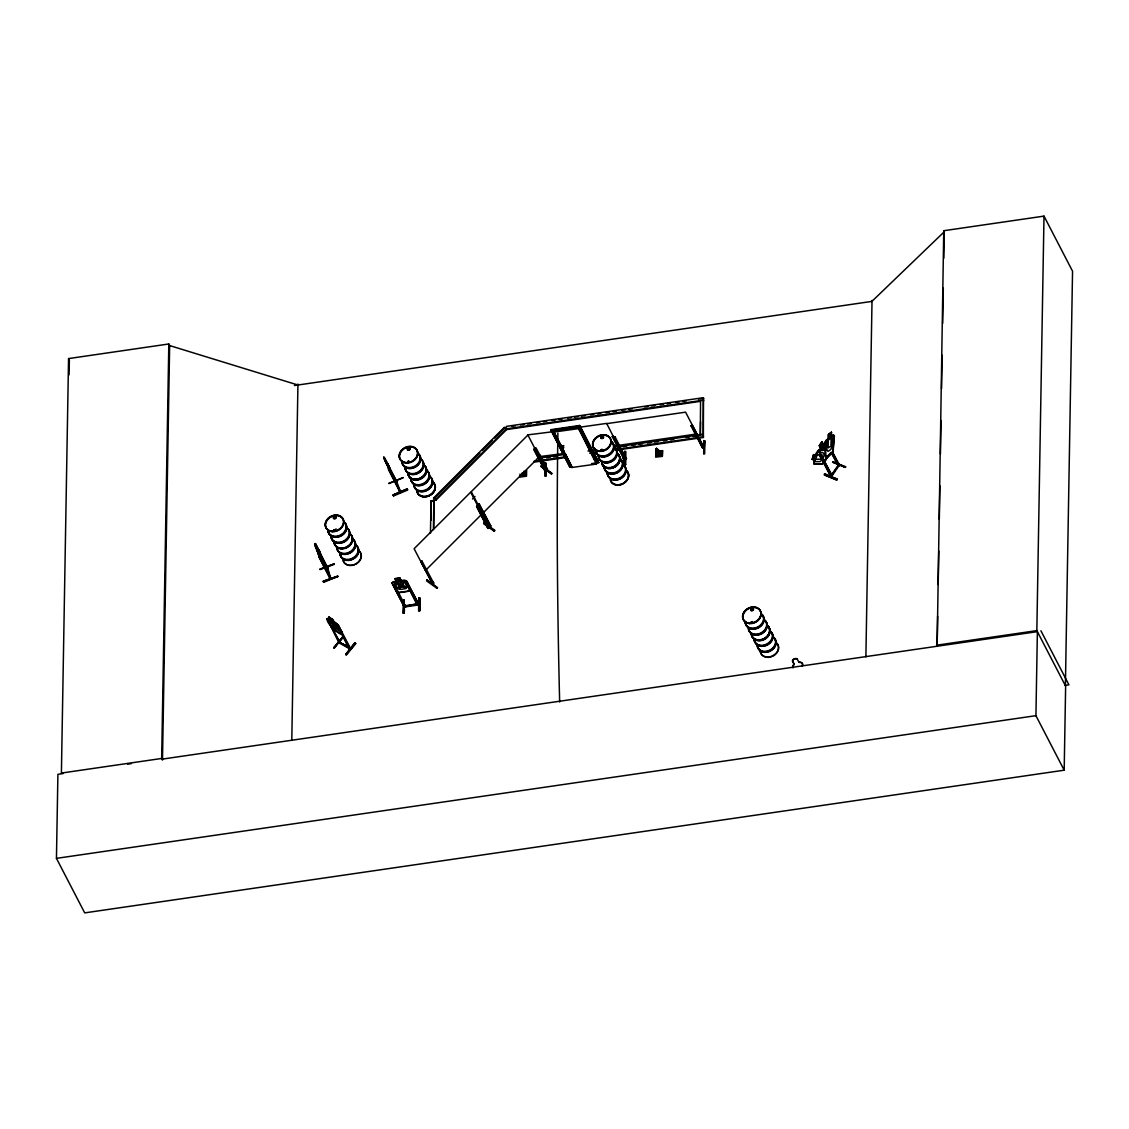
<?xml version="1.0" encoding="UTF-8"?>
<svg xmlns="http://www.w3.org/2000/svg" width="1129" height="1129" viewBox="0 0 1129 1129"><rect width="100%" height="100%" fill="white"/><g stroke="black" fill="none" stroke-linecap="round" stroke-linejoin="round"><path stroke-width="1.5" d="M534.694 447.677L536.021 447.917L547.48 469.255L546.761 468.366L545.886 469.424M546.154 469.325L545.773 476.142L544.954 476.269L545.053 469.777M545.42 468.704L545.773 476.142M545.547 466.122L545.66 462.862L545.871 466.404M545.617 476.043L545.575 468.69M545.702 466.418L545.66 463.285M545.871 470.003L545.42 469.156L547.283 469.777M624.535 458.346L625.72 458.233C628.966 459.503 621.387 455.749 623.617 458.755L612.172 436.401M613.513 436.189L612.172 436.838M580.532 427.115L606.64 423.389L624.944 459.249L613.654 436.895L614.98 436.683L626.44 458.91M614.98 436.683L613.64 437.332M623.025 458.106C626.115 453.293 622.742 466.94 624.732 465.36L624.916 451.346M623.321 458.67L623.222 457.245L624.69 457.739M624.789 451.332L625.847 451.656L625.72 464.485L624.901 464.612L625.198 451.699M626.03 457.668L623.617 458.684M626.129 459.023L626.143 457.908M701.857 447.084L703.311 446.378L701.857 447.084L703.762 447.663L702.577 447.973L691.131 425.605L692.458 425.407L703.875 447.705L703.508 446.392L701.956 446.534M702.478 447.903L691.131 425.605M703.748 453.392L703.748 440.55L704.806 440.874L704.679 453.703L703.861 453.83L704.792 440.86M703.861 453.83L704.157 440.917M426.889 579.925L437.53 587.757L436.951 588.35L426.579 580.842L426.931 579.812L437.403 587.786M494.093 531.322L494.897 530.404L484.51 522.882L483.72 523.771L494.121 531.209M937.634 616.251L937.126 646.24L943.745 230.725L1044 216.119L1036.845 630.617L1065.635 686.15L1064.181 770.19L84.703 912.881L56.45 858.365L57.904 774.325L63.125 773.563M68.559 358.585L61.403 773.069L161.673 758.462L162.491 760.057L169.646 345.573L168.814 343.978L68.559 358.585L69.377 360.179L69.01 374.941M161.673 758.462L168.814 343.978M291.79 740.469L297.943 384.043M404.027 606.202L404.436 607.063L391.989 583.072L393.315 581.816M393.202 581.745L404.492 580.094L406.539 580.969L418.915 604.368L417.575 605.144L406.13 582.776L407.47 582.592L406.13 582.776M394.331 584.497L392.991 585.147L394.331 584.497L405.777 606.725L403.73 606.174M396.35 581.28L394.952 578.598L399.807 577.893L401.19 580.715L403.97 581.237L406.567 586.247L405.255 588.745L400.724 589.394L397.182 587.602L394.586 582.592L396.547 581.35L395.164 578.669M398.763 592.711L395.714 590.142L398.763 592.711L410.152 591.046L410.264 588.167M406.398 581.026L401.077 580.828L399.807 577.893M403.462 600.374L403.208 613.287L404.027 613.16C405.212 611.043 402.997 597.975 404.253 600.332M403.251 613.216L404.013 599.866L404.027 613.16M403.829 605.624L405.339 605.426L405.777 606.725M417.024 603.789L404.14 606.527M418.351 604.043L416.855 604.255L418.915 604.819L406.398 580.885M418.803 611.015L418.831 597.707L418.577 610.563L419.635 610.888L419.748 598.003L419.621 610.874M419.536 610.845L419.748 598.003M430.459 533.396L431.024 500.867L433.903 500.443L433.776 528.527M431.052 520.384L431.024 500.867M433.395 529.557L433.903 500.443M700.163 401.374L506.611 429.57L506.3 426.395L703.339 397.69L703.409 437.459L616.222 450.161M519.989 474.095L520.215 477.087L526.523 476.17L526.622 470.257M550.783 429.683L569.792 466.94L550.783 429.683L579.671 425.478L598.695 462.735L579.389 426.296L551.248 430.403M569.792 466.94L571.895 466.63L553.266 431.038L578.288 427.383L596.747 463.017L578.161 427.496M598.695 462.735L579.671 425.478M662.455 456.144L662.511 450.598L662.201 456.398L655.639 457.146L655.991 451.417M700.544 421.809L700.319 435.512L700.559 400.583M703.339 397.69L703.649 400.866M703.184 435.088L703.423 400.16L506.258 428.893L435.54 499.568L435.893 500.246L506.611 429.57M703.409 437.459L703.099 434.284L614.176 447.239M871.87 301.415L944.267 231.755L943.745 230.725M865.887 656.838L872.025 300.413L872.011 301.387L294.443 385.525M938.185 584.512L938.764 550.994M939.314 519.241L939.892 485.738M940.429 453.985L941.007 420.482M941.558 388.729L942.136 355.212M942.687 323.473L943.294 288.191M943.816 258.202L944.267 231.755M1064.181 770.19L1035.928 715.673L1037.382 631.633L162.505 759.083M1065.395 685.698L1072.55 271.2L1044 216.119M553.535 432.111L553.563 430.982L578.119 427.552L596.437 464.061L571.867 467.491L553.535 432.111L578.09 428.681M560.45 444.572L561.212 446.04M571.867 467.491L565.516 454.056M596.437 464.061L596.465 462.932L591.554 463.624M831.537 432.224L828.361 434.256L828.249 438.518L825.186 442.116C826.287 448.453 820.938 465.346 833.047 452.249L834.402 435.921L833.343 435.004L831.283 436.429L831.396 432.167L831.311 436.697M828.488 438.645L828.503 434.312L831.424 432.435M825.793 457.104L832.906 452.193L834.162 435.992M820.289 450.796L820.938 449.413L823.606 449.808L824.622 444.022L824.509 449.582M409.982 590.975L410.095 588.04M839.016 464.202L830.817 476.748L819.344 454.578M832.835 452.602L839.411 465.106L838.635 466.122L831.297 452.122M333.775 517.294L334.382 518.155M335.242 517.83L334.636 516.602M335.623 517.731L335.398 516.884M334.734 530.574L334.734 529.783L333.761 530.602M334.918 530.348L334.763 529.6L335.355 530.193M407.894 449.3L409.517 448.481M408.599 461.14C408.811 461.196 408.43 462.156 408.458 462.184M408.359 461.719L408.119 461.084M408.825 462.043L408.557 460.999M579.671 430.036L580.038 431.095L579.558 430.05M586.995 444.163L587.517 445.772L587.278 444.699M594.136 457.937L594.503 458.995L594.009 457.951M594.602 458.924L593.967 458.205M601.037 436.965L601.376 437.939M601.263 437.445C599.471 439.491 606.075 437.092 602.392 436.542M602.872 436.486L602.618 437.502M601.701 450.683L601.249 449.667L602.731 449.864M601.136 449.991L602.011 450.288M601.574 450.203L602.138 449.271L601.305 449.737M602.604 449.779L601.235 450.302M751.011 609.194C750.63 612.934 755.118 607.952 752.577 608.63M751.067 609.604L751.364 608.827L750.785 609.335M751.237 609.674L752.747 608.912M752.591 609.731L752.831 608.954L752.874 609.829M752.309 621.543L751.477 622.869M751.11 622.135C751.279 622.968 753.099 621.416 751.731 622.291M399.243 490.353L400.696 492.173L396.053 480.093C394.444 479.444 396.223 483.508 396.829 481.66L384.142 457.217L388.066 464.471M315.217 545.138L316.36 548.384L315.457 543.543L319.225 550.867M545.067 463.412L545.9 463.313M624.027 452.63L624.704 452.433M339.349 642.288L339.9 643.375L340.295 642.697M348.551 647.496L349.002 647.157C322.301 633.919 360.151 652.322 348.551 647.496L350.145 649.034L349.821 648.201M333.986 622.023L332.618 619.228L328.962 617.126L338.22 625.057L350.554 648.596L349.171 647.171M326.549 566.433L326.761 567.689L327.523 567.407M326.874 567.407L329.993 578.344L327.043 567.986M814.051 462.481L815.011 459.32L812.076 459.432L813.501 454.677L816.309 454.719L817.819 452.447L822.815 452.433L824.226 454.789L822.9 459.235L820.035 461.62L815.053 461.634L814.884 459.263M812.344 459.334L813.684 454.888M824.523 462.382L826.4 456.144L824.706 462.551L821.559 464.202L814.249 464.16C813.444 457.443 816.761 445.8 825.722 449.892M819.95 451.177L820.825 448.326L819.442 445.645M433.409 582.395C429.697 582.846 435.625 581.915 432.619 584.159L414.117 548.722L470.68 492.173L488.843 527.229L487.784 528.301L476.593 506.385L477.539 505.425L489.337 527.441L488.899 526.58L487.545 527.243M489.026 525.945L490.014 526.961L478.131 504.931L479.077 503.971L490.748 526.043C489.901 528.626 491.143 522.671 489.351 526.326M546.041 469.72L544.63 470.356L547.071 468.902M824.593 473.912L824.41 474.956L836.758 480.051L837.21 479.373L824.607 473.855L837.21 479.373M836.758 479.938L824.396 474.886L824.749 474.251M830.365 475.831L831.861 475.027M838.452 464.09C839.962 466.094 837.408 466.969 838.297 465.247L838.889 464.273M562.228 445.941L563.752 445.602L563.032 446.449M562.03 447.437L563.413 446.999L563.385 448.015M562.157 447.62C565.939 445.899 560.125 445.856 563.667 447.846M333.916 517.576L335.539 517.153M335.595 517.463L334.706 518.423M335.242 530.559L335.031 529.699M407.738 448.382L408.359 449.469M407.837 448.425L408.105 449.61M408.839 449.497L409.446 448.763M601.249 436.768L602.364 438.024M601.291 437.248L602.152 436.556M602.9 437.6L602.011 436.274M601.813 450.33L601.757 449.525L601.983 450.259M752.069 622.023L752.704 622.093M752.549 622.178L751.646 622.756M596.747 463.017L598.695 462.17M826.456 440.042L825.412 442.159L825.92 457.16M520.906 474.744L522.896 475.916L525.38 474.773L525.874 472.458L523.884 471.287M655.963 448.665L661.538 452.687L661.044 455.001L657.332 455.834L655.963 448.665L656.57 454.973M655.991 448.862L656.655 448.354M623.321 458.219L624.916 457.908M703.466 446.915L703.762 447.776M405.325 606.005L403.73 605.723M494.502 530.813L483.819 523.009M396.053 481.984L383.677 457.386L396.773 481.956M830.45 475.648L831.254 476.918L832.172 475.761L820.331 453.731L819.598 454.818L831.438 476.847L830.492 475.817M820.035 454.987L820.769 453.914M845.339 467.392L832.779 461.817L845.79 466.729L845.339 467.392L833.004 462.297L833.456 461.634M837.676 464.993L838.24 464.16M831.424 474.843L838.184 465.698M831.41 476.777L839.426 464.993M836.97 478.922L824.72 474.392M338.94 628.853L338.192 629.954L334.692 628.02L329.118 619.821L330.529 619.962M433.127 582.423L432.605 582.056M487.784 528.301L488.349 526.368L488.843 527.229M527.822 435.131L471.259 491.679L489.436 526.551M489.153 527.638L487.897 528.189M490.748 526.1L479.077 503.971M545.73 469.17L546.45 470.525L545.053 470.962M819.301 445.687L821.997 441.764L819.301 445.687L820.698 448.368L818.85 451.036L825.144 442.046L826.569 441.467M823.21 444.614L826.442 441.411M821.291 449.215L823.803 445.56L825.751 449.314M824.311 461.846L829.73 453.943M824.438 461.902L830.761 452.687M426.564 470.172L426.536 470.045A9.568 7.663 -27.4 0 1 423.262 483.522A9.568 7.663 -27.4 0 1 410.674 477.99M326.958 567.506L316.191 545.378L315.951 546.563M330.741 577.836L330.317 579.135L319.07 557.218L319.253 555.962L319.07 557.218M335.482 517.689L334.607 518.239M336.16 528.937A9.596 7.677 -27.4 0 0 334.226 530.489L334.353 529.656M751.194 621.966L752.168 622.404M341.918 632.042C344.5 640.566 322.767 620.752 327.932 618.466L338.333 624.93M327.932 618.466L330.416 620.089L328.962 617.126M349.891 648.977L338.954 642.768L327.974 620.513L340.309 642.824M329.005 621.077L327.65 620.908M330.36 619.807L328.864 617.253M330.741 626.002L333.45 629.347L342.143 634.018M338.107 626.143L350.117 648.921M341.946 632.254L338.22 624.901M343.075 636.403L343.71 636.756L333.662 647.778L343.089 636.375M334.297 648.131L343.442 636.29M334.156 647.99L343.512 636.615M338.968 642.895C338.277 642.203 340.662 641.498 339.166 642.246L350.371 648.399M350.018 647.679L349.002 648.455L336.343 623.843L334.015 621.91M346.307 654.806L355.734 643.459L354.859 642.655L345.686 654.481L346.321 654.834L355.72 643.445M626.242 458.995L624.831 459.221M818.68 450.132L816.352 454.888L813.501 454.677M395.813 480.883L396.533 480.855L396.011 479.91M400.216 491.44L399.483 491.468L400.386 491.129M421.343 562.228L421.936 561.014L420.976 561.974L432.802 583.961M476.96 506.639L477.906 505.679M478.484 505.199L479.444 504.226M545.293 471.527L533.749 449.342L534.694 448.382L534.102 449.61L545.476 471.414L545.152 470.553M541.101 466.46L551.474 473.954L552.053 473.361L541.61 465.868L541.101 466.46L544.855 469.184M433.734 583.03C431.984 584.441 431.49 582.338 432.859 584.003M432.647 584.032L433.691 583.143L421.936 561.014M489.436 526.735L490.311 525.789M551.474 473.954C550.387 469.833 542.612 471.23 546.309 470.595L527.822 434.877L551.615 431.885M494.079 530.531L484.073 523.291M435.893 500.246L433.55 498.101L504.254 427.411L506.258 428.893M433.903 498.778L479.797 452.898M482.281 450.415L492.202 440.493M494.685 438.024L504.607 428.103L504.254 427.411M472.529 498.962L474.999 496.478M425.407 570.526L481.984 513.977M482.563 513.483L539.126 456.949M392.158 583.086L396.547 581.491M845.423 467.166L833.004 462.297M409.178 449.568L409.319 447.973M333.775 516.913A1.482 1.185 -27.4 0 1 336.146 517.124A1.482 1.185 -27.4 0 1 334.367 518.903A1.482 1.185 -27.4 0 1 333.775 516.913L335.087 516.39M334.17 529.699L334.128 530.983M335.017 530.602L334.297 530.87M601.15 436.584A1.482 1.185 -27.4 0 1 603.521 436.796A1.482 1.185 -27.4 0 1 601.743 438.56A1.482 1.185 -27.4 0 1 601.15 436.584L601.517 436.358M602.703 437.558L601.983 437.911M751.11 608.813A1.482 1.185 -27.4 0 1 753.495 609.025A1.482 1.185 -27.4 0 1 751.716 610.789A1.482 1.185 -27.4 0 1 751.11 608.813L752.422 608.291M751.364 608.94L752.083 608.587M751.547 610.281L752.761 609.97L752.69 608.559M826.329 439.985L833.484 435.06M551.531 473.785L540.876 466.009M825.158 443.598L823.337 444.671L821.813 441.919M824.664 462.438L821.559 464.202L814.334 464.005M339.039 641.526L340.097 643.347L339.688 642.556M409.178 449.554L408.331 449.568M334.396 516.489C331.234 520.3 338.333 517.237 335.228 516.729M384.156 457.612L392.144 475.803M384.552 459.193L396.293 482.168L396.124 480.051M385.074 460.067L390.705 472.501L387.543 465.275M383.677 457.386L385.257 461.112M385.102 461.14L390.817 471.809M386.499 463.821L388.559 468.549M389.9 468.323C382.646 452.292 397.239 485.71 392.243 475.591M388.404 469.466L400.089 492.315L395.856 480.996M388.757 483.325L403.124 477.779M388.912 483.593L403.039 477.595M407.216 488.913L393.118 494.954L407.216 488.885L407.696 489.986L393.555 495.956M352.53 538.886L352.53 538.702A9.596 7.677 -27.4 0 1 349.298 552.208A9.596 7.677 -27.4 0 1 336.682 546.662M318.674 550.67L321.412 558.418L315.697 547.748L314.709 543.825L318.703 555.327L315.217 544.037M317.842 553.125L318.787 553.393M320.805 554.819C314.539 537.475 327.325 572.53 322.584 562.468M334.198 563.851L319.789 569.284L334.212 563.851M319.959 569.595L334.325 564.331M327.17 566.292L326.789 567.548L327.847 568.099M323.247 581.252L337.839 576.425L323.656 582.324L323.233 581.237L337.627 576.044M337.839 576.425L323.43 581.661L337.811 576.383M403.928 605.652L404.45 606.414M404.45 606.344L418.619 604.354M418.605 604.932L404.337 606.993L391.989 582.945M339.914 643.304L327.1 618.678M349.073 647.143L349.284 647.891M327.001 618.791L328.031 618.579M658.193 451.826L660.775 451.84M691.131 426.056L692.458 425.859M545.999 469.481L547.48 469.255M1065.409 685.345L1068.937 684.837L1040.91 630.772M511.874 426.31L515.374 425.802M520.596 425.04L524.082 424.532M527.582 424.024L531.067 423.516M536.289 422.754L539.775 422.246M543.275 421.738L546.761 421.23M551.982 420.468L555.468 419.96M558.968 419.452L562.454 418.944M567.675 418.182L571.161 417.674M574.661 417.166L578.147 416.657M581.633 416.149L585.118 415.641M590.354 414.879L593.84 414.371M597.326 413.863L600.811 413.355M606.047 412.593L609.533 412.085M613.019 411.577L616.505 411.069M621.74 410.307L625.226 409.799M628.712 409.291L632.198 408.783M644.405 407.004L647.891 406.496M651.377 405.988L654.862 405.48M660.098 404.718L663.584 404.21M667.07 403.702L670.555 403.194M675.791 402.432L679.277 401.924M682.763 401.416L686.249 400.908M698.456 399.13L703.692 398.368M550.769 430.248L579.671 426.028M606.781 423.643L685.599 412.156L703.353 446.421M618.085 445.447L696.903 433.959M537.446 458.416L563.597 454.606M588.011 451.05L594.997 450.034M699.966 434.82L702.831 434.411M546.521 457.824L550.006 457.316M553.492 456.808L556.978 456.299M623.236 446.647L626.736 446.138M631.958 445.376L635.444 444.868M638.943 444.36L642.429 443.852M647.651 443.09L651.137 442.582M654.637 442.074L658.122 441.566M663.344 440.804L666.83 440.296M670.33 439.788L673.815 439.28M686.023 437.502L689.509 436.994M692.994 436.486L696.48 435.977M533.918 461.408L565.304 456.836M589.719 453.279L596.691 452.263M614.134 449.723L703.057 436.768M534.271 462.1L565.657 457.527M591.808 453.717L597.043 452.955M657.53 451.106L662.54 450.669M431.377 501.544L434.256 501.135M395.164 578.81L399.68 578.147M398.833 592.457L409.982 590.834M419.847 598.031L418.788 597.721M405.494 605.723L416.982 604.043M936.59 645.209L1036.845 630.617M127.633 764.164L131.133 763.656M56.45 858.365L1035.928 715.673M614.458 445.687L617.93 445.193M563.442 447.888L562.27 447.846M539.097 456.638L562.905 453.66M838.96 464.753L832.412 452.419M831.72 475.408L831.015 474.815M619.765 458.374L619.976 458.515A9.568 7.663 -27.4 0 1 616.674 471.866A9.568 7.663 -27.4 0 1 604.071 466.333M769.738 630.603L769.78 630.589A9.596 7.677 -27.4 0 1 766.647 644.109A9.596 7.677 -27.4 0 1 754.031 638.562M624.69 458.459L624.549 457.626L625.113 458.6M334.763 518.423L333.648 517.745M751.985 608.503L752.972 609.223M751.18 622.658L751.886 622.545M818.553 450.076L825.807 450.104M812.203 459.489L814.743 459.418M546.14 469.974L547.325 469.72L539.916 454.973M625.706 464.471L624.901 464.612M563.018 446.364L562.256 446.068M562.976 447.959L562.171 447.691M408.5 449.751L407.625 449.06M831.17 436.641L832.652 437.022L832.44 444.981L830.831 449.441L827.994 451.388L826.583 449.017L826.795 441.058L828.249 438.518M327.466 567.054L326.549 566.716M703.762 447.098L703.508 446.392M349.425 647.848L349.214 647.115M169.646 345.573L297.929 385.017M823.253 444.389L821.856 441.707M822.095 460.378L819.202 454.521M814.249 464.16L813.924 462.424M751.66 610.281L750.968 609.42M409.051 447.973L409.545 449.187L409.375 448.199M408.035 461.648L408.797 461.168M490.565 525.366L488.913 526.058M433.55 498.101L435.54 499.568M339.871 641.907L340.422 642.951M656.782 448.495L661.538 452.687M418.351 603.592L417.18 603.705L417.589 604.495M833.343 435.004L834.303 436.048M335.341 516.659L335.652 517.519M334.001 518.267L333.747 517.505M656.457 448.298L659.548 451.515M656.796 448.679L661.636 453.858M524.025 471.541L525.973 473.615M319.112 552.194L319.578 553.591M318.025 552.998L317.574 551.672M656.697 448.862L661.044 455.001M523.63 472.317L525.38 474.773M322.386 562.383L323.628 563.935M405.339 605.426L405.791 606.287M392.088 475.662L393.09 477.299M831.678 453.505L838.48 466.263M831.311 474.617L832.115 475.888L820.331 453.731M793.094 667.789A5.123 3.062 -21.5 0 1 794.223 664.402L792.6 661.227A2.568 1.524 -21.5 0 1 794.237 658.842A2.568 1.524 -21.5 0 1 797.286 659.181L798.909 662.356A5.123 3.062 -21.5 0 1 802.098 666.223L802.013 665.983A5.123 3.062 -21.5 0 0 798.81 662.116L798.909 662.356M792.6 661.227L794.223 664.402M554.353 432.52L563.921 450.979M544.531 470.468L544.94 471.259M476.593 506.385L488.151 528.555M388.376 468.521L400.626 492.23L399.976 490.325M393.09 494.911L393.555 495.97M406.13 583.227L417.42 605.031M315.301 543.599L327.847 568.381L316.092 545.66L316.445 547.678M314.554 543.882L317.785 550.5M327.339 568.564L316.656 547.621L320.297 556.272L319.253 552.631M330.98 578.655L318.844 555.186L330.91 578.965L327.269 566.448M318.759 556.145L330.063 577.949M329.767 578.161L330.374 579.022L327.001 567.365M332.236 619.327L332.702 620.23L329.993 618.085M656.513 448.989L659.915 455.848M522.882 472.868L524.251 475.605M385.455 460.872L385.751 461.535L385.215 460.138M387.67 464.217L393.005 477.115M321.017 558.813L320.932 558.248M797.286 659.181L797.384 659.421A2.568 1.524 -21.5 0 0 794.336 659.082A2.568 1.524 -21.5 0 0 792.699 661.467M388.376 466.122L389.703 469.664M385.779 461.112L387.106 464.654M383.832 457.316L385.709 461.789M656.302 449.046L658.56 456.144M521.993 473.065L522.896 475.916M320.791 554.819L323.473 563.992M385.074 459.221L385.314 460.223M656.104 448.989L657.332 455.834M342.059 632.127L342.285 634.145M559.659 702.012A848.782 76.052 87 0 1 557.895 433.127M766.026 621.938A9.568 7.663 -27.4 0 1 760.24 634.47A9.568 7.663 -27.4 0 1 748.795 628.444M765.984 621.514A9.724 7.79 -27.4 0 1 760.099 634.244A9.724 7.79 -27.4 0 1 748.471 628.119M767.226 625.593A9.554 7.649 -27.4 0 1 764.023 639.042A9.554 7.649 -27.4 0 1 751.448 633.524M767.028 625.226A9.554 7.649 -27.4 0 1 763.825 638.661A9.554 7.649 -27.4 0 1 751.265 633.143M767.141 625.311A9.611 7.691 -27.4 0 1 763.91 638.845A9.611 7.691 -27.4 0 1 751.279 633.284M761.412 614.035A9.724 7.79 -27.4 0 1 758.152 627.71A9.724 7.79 -27.4 0 1 745.352 622.093M764.093 619.482A9.596 7.677 -27.4 0 1 761.962 632.353A9.596 7.677 -27.4 0 1 748.541 629.46M761.496 614.472A9.596 7.677 -27.4 0 1 759.365 627.343A9.596 7.677 -27.4 0 1 745.944 624.45M764.361 619.736A9.724 7.79 -27.4 0 1 761.101 633.425A9.724 7.79 -27.4 0 1 748.315 627.809M761.242 613.724A9.724 7.79 -27.4 0 1 757.982 627.414A9.724 7.79 -27.4 0 1 745.196 621.783M762.414 614.91A9.596 7.677 -27.4 0 1 756.613 627.47A9.596 7.677 -27.4 0 1 745.14 621.416M774.917 639.099A9.568 7.663 -27.4 0 1 769.131 651.631A9.568 7.663 -27.4 0 1 757.686 645.59M774.875 638.661A9.724 7.79 -27.4 0 1 768.99 651.391A9.724 7.79 -27.4 0 1 757.361 645.266M776.089 642.697A9.554 7.649 -27.4 0 1 772.885 656.147A9.554 7.649 -27.4 0 1 760.325 650.629M775.905 642.345A9.554 7.649 -27.4 0 1 772.702 655.794A9.554 7.649 -27.4 0 1 760.142 650.276M767.494 626.115A9.554 7.649 -27.4 0 1 764.291 639.564A9.554 7.649 -27.4 0 1 751.716 634.046M767.367 625.762A9.611 7.691 -27.4 0 1 764.135 639.282A9.611 7.691 -27.4 0 1 751.505 633.722M770.288 631.182A9.724 7.79 -27.4 0 1 769.159 643.502A9.724 7.79 -27.4 0 1 755.428 643.121M754.525 641.3A9.724 7.79 -27.4 0 1 754.243 639.24M772.984 636.629A9.596 7.677 -27.4 0 1 770.853 649.514A9.596 7.677 -27.4 0 1 757.418 646.607M770.387 631.619A9.596 7.677 -27.4 0 1 768.256 644.504A9.596 7.677 -27.4 0 1 754.821 641.597M773.252 636.883A9.724 7.79 -27.4 0 1 769.992 650.572A9.724 7.79 -27.4 0 1 757.192 644.955M770.133 630.871A9.724 7.79 -27.4 0 1 766.873 644.56A9.724 7.79 -27.4 0 1 754.087 638.929M792.995 667.549A5.123 3.062 -21.5 0 1 794.124 664.162M614.628 448.269A9.568 7.663 -27.4 0 1 612.511 461.126A9.568 7.663 -27.4 0 1 599.104 458.233M614.557 447.818A9.724 7.79 -27.4 0 1 611.297 461.507A9.724 7.79 -27.4 0 1 598.497 455.89M617.069 452.969A9.568 7.663 -27.4 0 1 614.938 465.825A9.568 7.663 -27.4 0 1 601.545 462.932M611.438 441.806A9.724 7.79 -27.4 0 1 608.178 455.481A9.724 7.79 -27.4 0 1 595.378 449.864M614.12 447.253A9.596 7.677 -27.4 0 1 610.902 460.745A9.596 7.677 -27.4 0 1 598.285 455.199M611.523 442.243A9.596 7.677 -27.4 0 1 609.392 455.114A9.596 7.677 -27.4 0 1 595.971 452.221M614.388 447.507A9.724 7.79 -27.4 0 1 611.128 461.196A9.724 7.79 -27.4 0 1 598.342 455.58M611.269 441.495A9.724 7.79 -27.4 0 1 608.009 455.185A9.724 7.79 -27.4 0 1 595.223 449.554M610.987 441.241A9.568 7.663 -27.4 0 1 607.783 454.719A9.568 7.663 -27.4 0 1 595.181 449.187M623.518 465.416A9.568 7.663 -27.4 0 1 620.315 478.894A9.568 7.663 -27.4 0 1 607.712 473.361M623.448 464.965A9.724 7.79 -27.4 0 1 620.188 478.654A9.724 7.79 -27.4 0 1 607.388 473.037M626.129 470.454A9.568 7.663 -27.4 0 1 623.998 483.297A9.568 7.663 -27.4 0 1 610.606 480.418M625.96 470.116A9.568 7.663 -27.4 0 1 622.742 483.593A9.568 7.663 -27.4 0 1 610.154 478.061M626.045 470.228A9.611 7.691 -27.4 0 1 623.914 483.127A9.611 7.691 -27.4 0 1 610.464 480.22M620.329 458.953A9.724 7.79 -27.4 0 1 617.069 472.642A9.724 7.79 -27.4 0 1 604.269 467.011M623.01 464.4A9.596 7.677 -27.4 0 1 619.793 477.892A9.596 7.677 -27.4 0 1 607.176 472.359M621.853 460.83A9.596 7.677 -27.4 0 1 617.196 472.896A9.596 7.677 -27.4 0 1 604.862 469.368M623.279 464.654A9.724 7.79 -27.4 0 1 620.019 478.343A9.724 7.79 -27.4 0 1 607.233 472.726M620.16 458.642A9.724 7.79 -27.4 0 1 616.9 472.331A9.724 7.79 -27.4 0 1 604.114 466.7M422.655 461.366A9.568 7.663 -27.4 0 1 416.869 473.898A9.568 7.663 -27.4 0 1 405.424 467.858M421.145 459.475A9.724 7.79 -27.4 0 1 417.885 473.15A9.724 7.79 -27.4 0 1 405.099 467.533M423.869 464.936A9.611 7.691 -27.4 0 1 420.637 478.456A9.611 7.691 -27.4 0 1 408.006 472.91M423.629 464.654A9.526 7.635 -27.4 0 1 420.44 478.061A9.554 7.649 -27.4 0 1 407.879 472.543A9.526 7.635 -27.4 0 0 420.44 478.061A9.554 7.649 -27.4 0 0 423.643 464.626M418.026 453.449A9.724 7.79 -27.4 0 1 414.766 467.138A9.724 7.79 -27.4 0 1 401.98 461.521M420.722 458.896A9.596 7.677 -27.4 0 1 418.591 471.781A9.596 7.677 -27.4 0 1 405.156 468.888M418.125 453.886A9.596 7.677 -27.4 0 1 415.994 466.771A9.596 7.677 -27.4 0 1 402.559 463.878M420.99 459.164A9.724 7.79 -27.4 0 1 418.831 472.218A9.724 7.79 -27.4 0 1 405.212 469.283M419.325 454.606A9.724 7.79 -27.4 0 1 413.454 467.335A9.724 7.79 -27.4 0 1 401.811 461.211M417.589 452.898A9.568 7.663 -27.4 0 1 414.371 466.376A9.568 7.663 -27.4 0 1 401.783 460.844M431.546 478.513A9.568 7.663 -27.4 0 1 425.76 491.044A9.568 7.663 -27.4 0 1 414.315 485.018M430.036 476.621A9.724 7.79 -27.4 0 1 426.776 490.311A9.724 7.79 -27.4 0 1 413.99 484.68M433.945 483.24A9.526 7.635 -27.4 0 1 428.187 495.716A9.526 7.635 -27.4 0 1 416.784 489.704M424.095 465.543A9.526 7.635 -27.4 0 1 421.978 478.343A9.526 7.635 -27.4 0 1 408.642 475.464M432.647 481.871A9.611 7.691 -27.4 0 1 429.429 495.405A9.611 7.691 -27.4 0 1 416.784 489.845M423.996 465.19A9.611 7.691 -27.4 0 1 421.865 478.089A9.611 7.691 -27.4 0 1 408.416 475.196M426.917 470.595A9.724 7.79 -27.4 0 1 423.657 484.285A9.724 7.79 -27.4 0 1 410.871 478.668M431.038 477.496A9.596 7.677 -27.4 0 1 426.395 489.549A9.596 7.677 -27.4 0 1 414.047 486.034M427.016 471.047A9.596 7.677 -27.4 0 1 425.901 483.198A9.596 7.677 -27.4 0 1 412.339 482.831M411.45 481.025A9.596 7.677 -27.4 0 1 411.182 478.992M429.881 476.311A9.724 7.79 -27.4 0 1 427.722 489.365A9.724 7.79 -27.4 0 1 414.103 486.43M426.762 470.285A9.724 7.79 -27.4 0 1 423.502 483.974A9.724 7.79 -27.4 0 1 410.702 478.357M349.595 531.83A9.596 7.677 -27.4 0 1 342.906 542.597A9.596 7.677 -27.4 0 1 331.714 538.575M347.266 528.584A9.596 7.677 -27.4 0 1 348.706 530.037M347.182 528.146A9.724 7.79 -27.4 0 1 343.922 541.835A9.724 7.79 -27.4 0 1 331.122 536.219M349.919 533.664A9.611 7.691 -27.4 0 1 346.702 547.198A9.611 7.691 -27.4 0 1 334.057 541.638M349.778 533.41A9.611 7.691 -27.4 0 1 346.561 546.93A9.611 7.691 -27.4 0 1 333.916 541.384M344.063 522.134A9.724 7.79 -27.4 0 1 341.904 535.188A9.724 7.79 -27.4 0 1 328.285 532.253M348.184 529.021A9.596 7.677 -27.4 0 1 342.383 541.581A9.596 7.677 -27.4 0 1 330.91 535.541M344.147 522.572A9.596 7.677 -27.4 0 1 342.016 535.456A9.596 7.677 -27.4 0 1 328.595 532.549M347.012 527.836A9.724 7.79 -27.4 0 1 343.752 541.525A9.724 7.79 -27.4 0 1 330.966 535.908M343.893 521.824A9.724 7.79 -27.4 0 1 340.633 535.513A9.724 7.79 -27.4 0 1 327.847 529.882M343.625 521.57A9.596 7.677 -27.4 0 1 341.494 534.44A9.596 7.677 -27.4 0 1 328.073 531.547M356.157 545.73A9.596 7.677 -27.4 0 1 352.94 559.236A9.596 7.677 -27.4 0 1 340.323 553.69M356.072 545.293A9.724 7.79 -27.4 0 1 352.812 558.982A9.724 7.79 -27.4 0 1 340.012 553.365M358.782 550.769A9.611 7.691 -27.4 0 1 356.651 563.667A9.611 7.691 -27.4 0 1 343.202 560.774M358.683 550.571A9.611 7.691 -27.4 0 1 356.552 563.47A9.611 7.691 -27.4 0 1 343.089 560.563M350.131 534.215A9.526 7.635 -27.4 0 1 349.016 546.295A9.526 7.635 -27.4 0 1 335.553 545.928M334.664 544.15A9.526 7.635 -27.4 0 1 334.396 542.132M350.018 533.876A9.611 7.691 -27.4 0 1 346.801 547.396A9.611 7.691 -27.4 0 1 334.156 541.835M352.954 539.281A9.724 7.79 -27.4 0 1 349.694 552.97A9.724 7.79 -27.4 0 1 336.894 547.353M357.074 546.168A9.596 7.677 -27.4 0 1 351.274 558.728A9.596 7.677 -27.4 0 1 339.801 552.688M353.038 539.718A9.596 7.677 -27.4 0 1 349.821 553.224A9.596 7.677 -27.4 0 1 337.204 547.678M355.903 544.982A9.724 7.79 -27.4 0 1 352.643 558.672A9.724 7.79 -27.4 0 1 339.857 553.055M352.784 538.97A9.724 7.79 -27.4 0 1 349.524 552.66A9.724 7.79 -27.4 0 1 336.738 547.043M623.984 457.443L623.9 465.458L624.027 457.4M828.305 440.014L828.093 447.973L830.916 446.026L831.142 438.066L828.305 440.014M828.954 434.693L828.912 436.119L830.732 434.863L830.775 433.437L828.954 434.693M335.807 623.857L334.96 625.494L339.067 630.053L334.466 625.649C334.452 628.585 330.91 625.932 333.422 624.647L329.456 620.244L333.916 624.478L334.593 623.123L335.807 623.857M406.708 587.644L405.113 587.955L401.148 585.753C401.148 589.945 395.291 590.382 399.878 585.33C390.973 582.141 397.239 581.28 400.612 584.554C400.442 580.25 406.384 580.828 401.868 585.02L406.708 587.644M407.414 448.763C409.206 452.941 411.196 445.024 407.414 448.763M813.755 455.622L812.894 458.473L813.783 458.473L814.644 455.622L813.755 455.622M817.114 454.818L815.773 459.263L820.755 459.235L822.095 454.804L817.114 454.818M821.743 443.076L820.12 445.433L820.585 446.336L822.194 443.979L821.743 443.076M355.113 643.036L345.756 654.453L355.113 643.036M407.442 489.337L393.287 495.306L407.456 489.365M399.116 578.57L396.194 578.994L396.66 579.897L399.567 579.473L399.116 578.57M401.543 581.59L397.013 582.239L399.61 587.249L404.14 586.6L401.543 581.59M334.48 622.813L330.995 620.865L333.577 625.875L337.077 627.809L334.48 622.813M749.233 623.081A9.554 7.649 -27.4 0 0 760.65 611.678A9.554 7.649 -27.4 0 0 745.352 610.337A9.554 7.649 -27.4 0 0 749.233 623.081M749.501 623.603A9.554 7.649 -27.4 0 0 760.918 612.2A9.554 7.649 -27.4 0 0 745.62 610.86A9.554 7.649 -27.4 0 0 749.501 623.603M749.317 623.335A9.611 7.691 -27.4 0 0 760.805 611.862A9.611 7.691 -27.4 0 0 745.408 610.507A9.611 7.691 -27.4 0 0 749.317 623.335M615.107 466.15A9.568 7.663 -27.4 0 0 617.238 453.308A9.568 7.663 -27.4 0 1 615.136 466.192A9.568 7.663 -27.4 0 1 601.729 463.299A9.568 7.663 -27.4 0 0 615.107 466.15M599.259 450.866A9.568 7.663 -27.4 0 0 610.69 439.435A9.568 7.663 -27.4 0 0 595.364 438.094A9.568 7.663 -27.4 0 0 599.259 450.866M599.527 451.388A9.568 7.663 -27.4 0 0 610.958 439.957A9.568 7.663 -27.4 0 0 595.632 438.602A9.568 7.663 -27.4 0 0 599.527 451.388M599.358 451.12A9.611 7.691 -27.4 0 0 610.831 439.647A9.611 7.691 -27.4 0 0 595.449 438.292A9.611 7.691 -27.4 0 0 599.358 451.12M613.174 467.843A9.568 7.663 -27.4 0 0 619.849 457.104A9.554 7.649 -27.4 0 1 613.174 467.829A9.568 7.663 -27.4 0 1 601.997 463.821A9.554 7.649 -27.4 0 0 613.174 467.829M618.96 455.312A9.568 7.663 -27.4 0 0 617.521 453.858A9.554 7.649 -27.4 0 1 618.946 455.326M405.847 462.565A9.611 7.691 -27.4 0 0 417.335 451.092A9.611 7.691 -27.4 0 0 401.938 449.751A9.611 7.691 -27.4 0 0 405.847 462.565M406.13 463.003A9.526 7.635 -27.4 0 0 417.518 451.614A9.526 7.635 -27.4 0 0 402.249 450.288A9.526 7.635 -27.4 0 0 406.13 463.003M405.96 462.763A9.611 7.691 -27.4 0 0 417.434 451.29A9.611 7.691 -27.4 0 0 402.051 449.949A9.611 7.691 -27.4 0 0 405.96 462.763M408.345 450.217A1.482 1.185 -27.4 0 0 410.123 448.439A1.482 1.185 -27.4 0 0 407.738 448.227A1.482 1.185 -27.4 0 0 408.345 450.217M429.528 495.617A9.611 7.691 -27.4 0 0 432.76 482.083A9.568 7.663 -27.4 0 1 429.528 495.603A9.611 7.691 -27.4 0 1 416.897 490.057A9.568 7.663 -27.4 0 0 429.528 495.603M331.884 531.251A9.611 7.691 -27.4 0 0 343.357 519.777A9.611 7.691 -27.4 0 0 327.974 518.423A9.611 7.691 -27.4 0 0 331.884 531.251M332.152 531.674A9.526 7.635 -27.4 0 0 343.541 520.3A9.526 7.635 -27.4 0 0 328.285 518.959A9.526 7.635 -27.4 0 0 332.152 531.674M331.982 531.449A9.611 7.691 -27.4 0 0 343.456 519.975A9.611 7.691 -27.4 0 0 328.073 518.62A9.611 7.691 -27.4 0 0 331.982 531.449"/></g></svg>
